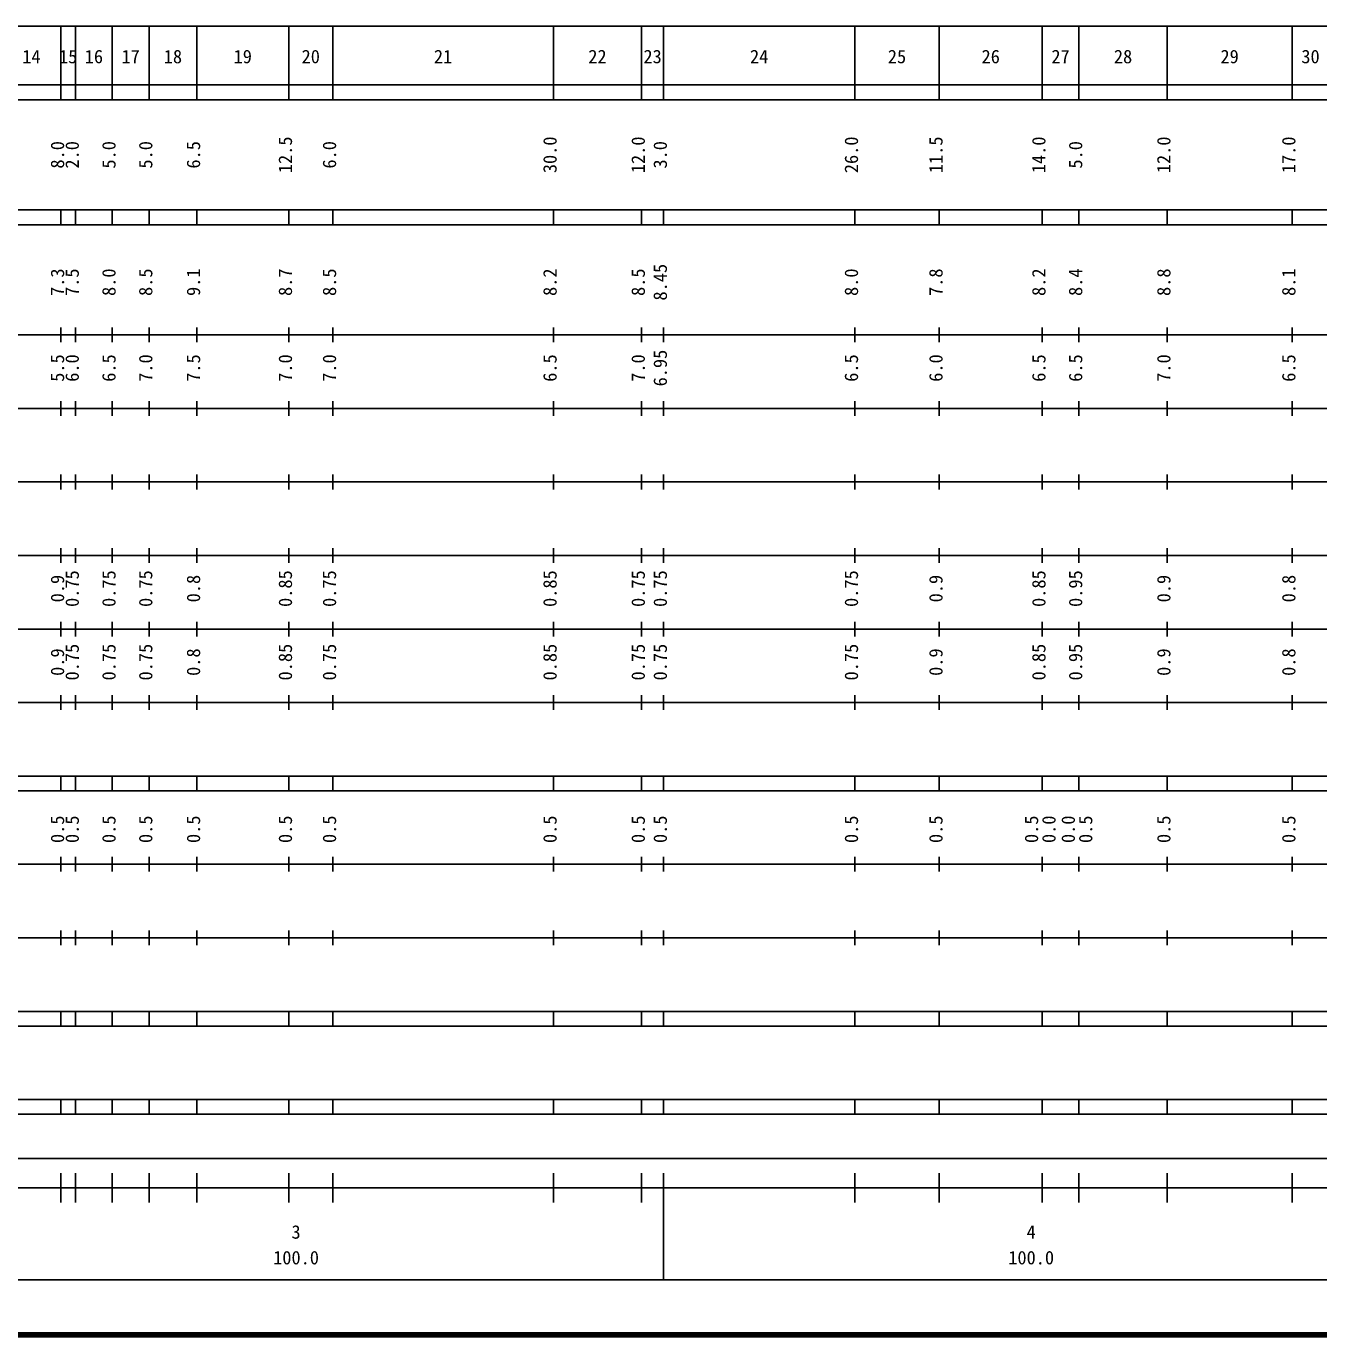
# Model space of a CAD drawing. Units: millimetres on the paper, enlarged 1000 times. Extents: x 40000 to 680000, y 20000 to 380000.
# Drawn here: x 281286 to 457133, y 20000 to 198000 of the extents above; entities that cross this region are included whole.
import ezdxf
from ezdxf.enums import TextEntityAlignment as Align

# ---------------------------------------------------------------- set-up
doc = ezdxf.new("R2010")
doc.units = ezdxf.units.MM
doc.header["$LTSCALE"] = 1000
doc.layers.add('M-TTL', color=2, linetype='Continuous', lineweight=140)
doc.layers.add('M-TTL-BAND', color=7, linetype='Continuous', lineweight=25)
doc.styles.add('ＭＳ ゴシック', font='')
doc.styles.get('ＭＳ ゴシック').set_extended_font_data('MS Gothic')

msp = doc.modelspace()

# ---------------------------------------------------------------- linework, layer by layer
at = {"layer": 'M-TTL'}
msp.add_line((40000, 20000), (680000, 20000), dxfattribs=at)
at = {"layer": 'M-TTL-BAND'}
for p, q in [((68000, 198000), (579000, 198000)), ((286000, 188000), (286000, 198000)), ((288000, 188000), (288000, 198000)), ((293000, 188000), (293000, 198000)), ((298000, 188000), (298000, 198000)), ((304500, 188000), (304500, 198000)), ((317000, 188000), (317000, 198000)), ((323000, 188000), (323000, 198000)), ((353000, 188000), (353000, 198000)), ((365000, 188000), (365000, 198000)), ((368000, 188000), (368000, 198000)), ((394000, 188000), (394000, 198000)), ((405500, 188000), (405500, 198000)), ((419500, 188000), (419500, 198000)), ((424500, 188000), (424500, 198000)), ((436500, 188000), (436500, 198000)), ((453500, 188000), (453500, 198000)), ((40000, 190000), (579000, 190000)), ((40000, 188000), (579000, 188000)), ((40000, 173000), (579000, 173000)), ((286000, 171000), (286000, 173000)), ((288000, 171000), (288000, 173000)), ((293000, 171000), (293000, 173000)), ((298000, 171000), (298000, 173000)), ((304500, 171000), (304500, 173000)), ((317000, 171000), (317000, 173000)), ((323000, 171000), (323000, 173000)), ((353000, 171000), (353000, 173000)), ((365000, 171000), (365000, 173000)), ((368000, 171000), (368000, 173000)), ((394000, 171000), (394000, 173000)), ((405500, 171000), (405500, 173000)), ((419500, 171000), (419500, 173000)), ((424500, 171000), (424500, 173000)), ((436500, 171000), (436500, 173000)), ((453500, 171000), (453500, 173000)), ((40000, 171000), (579000, 171000)), ((286000, 155000), (286000, 157000)), ((288000, 155000), (288000, 157000)), ((293000, 155000), (293000, 157000)), ((298000, 155000), (298000, 157000)), ((304500, 155000), (304500, 157000)), ((317000, 155000), (317000, 157000)), ((323000, 155000), (323000, 157000)), ((353000, 155000), (353000, 157000)), ((365000, 155000), (365000, 157000)), ((368000, 155000), (368000, 157000)), ((394000, 155000), (394000, 157000)), ((405500, 155000), (405500, 157000)), ((419500, 155000), (419500, 157000)), ((424500, 155000), (424500, 157000)), ((436500, 155000), (436500, 157000)), ((453500, 155000), (453500, 157000)), ((40000, 156000), (579000, 156000)), ((46000, 146000), (579000, 146000)), ((286000, 145000), (286000, 147000)), ((288000, 145000), (288000, 147000)), ((293000, 145000), (293000, 147000)), ((298000, 145000), (298000, 147000)), ((304500, 145000), (304500, 147000)), ((317000, 145000), (317000, 147000)), ((323000, 145000), (323000, 147000)), ((353000, 145000), (353000, 147000)), ((365000, 145000), (365000, 147000)), ((368000, 145000), (368000, 147000)), ((394000, 145000), (394000, 147000)), ((405500, 145000), (405500, 147000)), ((419500, 145000), (419500, 147000)), ((424500, 145000), (424500, 147000)), ((436500, 145000), (436500, 147000)), ((453500, 145000), (453500, 147000)), ((52000, 136000), (579000, 136000)), ((286000, 135000), (286000, 137000)), ((288000, 135000), (288000, 137000)), ((293000, 135000), (293000, 137000)), ((298000, 135000), (298000, 137000)), ((304500, 135000), (304500, 137000)), ((317000, 135000), (317000, 137000)), ((323000, 135000), (323000, 137000)), ((353000, 135000), (353000, 137000)), ((365000, 135000), (365000, 137000)), ((368000, 135000), (368000, 137000)), ((394000, 135000), (394000, 137000)), ((405500, 135000), (405500, 137000)), ((419500, 135000), (419500, 137000)), ((424500, 135000), (424500, 137000)), ((436500, 135000), (436500, 137000)), ((453500, 135000), (453500, 137000)), ((286000, 125000), (286000, 127000)), ((288000, 125000), (288000, 127000)), ((293000, 125000), (293000, 127000)), ((298000, 125000), (298000, 127000)), ((304500, 125000), (304500, 127000)), ((317000, 125000), (317000, 127000)), ((323000, 125000), (323000, 127000)), ((353000, 125000), (353000, 127000)), ((365000, 125000), (365000, 127000)), ((368000, 125000), (368000, 127000)), ((394000, 125000), (394000, 127000)), ((405500, 125000), (405500, 127000)), ((419500, 125000), (419500, 127000)), ((424500, 125000), (424500, 127000)), ((436500, 125000), (436500, 127000)), ((453500, 125000), (453500, 127000)), ((46000, 126000), (579000, 126000)), ((52000, 116000), (579000, 116000)), ((286000, 115000), (286000, 117000)), ((288000, 115000), (288000, 117000)), ((293000, 115000), (293000, 117000)), ((298000, 115000), (298000, 117000)), ((304500, 115000), (304500, 117000)), ((317000, 115000), (317000, 117000)), ((323000, 115000), (323000, 117000)), ((353000, 115000), (353000, 117000)), ((365000, 115000), (365000, 117000)), ((368000, 115000), (368000, 117000)), ((394000, 115000), (394000, 117000)), ((405500, 115000), (405500, 117000)), ((419500, 115000), (419500, 117000)), ((424500, 115000), (424500, 117000)), ((436500, 115000), (436500, 117000)), ((453500, 115000), (453500, 117000)), ((286000, 105000), (286000, 107000)), ((288000, 105000), (288000, 107000)), ((293000, 105000), (293000, 107000)), ((298000, 105000), (298000, 107000)), ((304500, 105000), (304500, 107000)), ((317000, 105000), (317000, 107000)), ((323000, 105000), (323000, 107000)), ((353000, 105000), (353000, 107000)), ((365000, 105000), (365000, 107000)), ((368000, 105000), (368000, 107000)), ((394000, 105000), (394000, 107000)), ((405500, 105000), (405500, 107000)), ((419500, 105000), (419500, 107000)), ((424500, 105000), (424500, 107000)), ((436500, 105000), (436500, 107000)), ((453500, 105000), (453500, 107000)), ((46000, 106000), (579000, 106000)), ((40000, 96000), (579000, 96000)), ((286000, 94000), (286000, 96000)), ((288000, 94000), (288000, 96000)), ((293000, 94000), (293000, 96000)), ((298000, 94000), (298000, 96000)), ((304500, 94000), (304500, 96000)), ((317000, 94000), (317000, 96000)), ((323000, 94000), (323000, 96000)), ((353000, 94000), (353000, 96000)), ((365000, 94000), (365000, 96000)), ((368000, 94000), (368000, 96000)), ((394000, 94000), (394000, 96000)), ((405500, 94000), (405500, 96000)), ((419500, 94000), (419500, 96000)), ((424500, 94000), (424500, 96000)), ((436500, 94000), (436500, 96000)), ((453500, 94000), (453500, 96000)), ((40000, 94000), (579000, 94000)), ((49000, 84000), (579000, 84000)), ((286000, 83000), (286000, 85000)), ((288000, 83000), (288000, 85000)), ((293000, 83000), (293000, 85000)), ((298000, 83000), (298000, 85000)), ((304500, 83000), (304500, 85000)), ((317000, 83000), (317000, 85000)), ((323000, 83000), (323000, 85000)), ((353000, 83000), (353000, 85000)), ((365000, 83000), (365000, 85000)), ((368000, 83000), (368000, 85000)), ((394000, 83000), (394000, 85000)), ((405500, 83000), (405500, 85000)), ((419500, 83000), (419500, 85000)), ((424500, 83000), (424500, 85000)), ((436500, 83000), (436500, 85000)), ((453500, 83000), (453500, 85000)), ((286000, 73000), (286000, 75000)), ((288000, 73000), (288000, 75000)), ((293000, 73000), (293000, 75000)), ((298000, 73000), (298000, 75000)), ((304500, 73000), (304500, 75000)), ((317000, 73000), (317000, 75000)), ((323000, 73000), (323000, 75000)), ((353000, 73000), (353000, 75000)), ((365000, 73000), (365000, 75000)), ((368000, 73000), (368000, 75000)), ((394000, 73000), (394000, 75000)), ((405500, 73000), (405500, 75000)), ((419500, 73000), (419500, 75000)), ((424500, 73000), (424500, 75000)), ((436500, 73000), (436500, 75000)), ((453500, 73000), (453500, 75000)), ((40000, 74000), (579000, 74000)), ((40000, 64000), (579000, 64000)), ((286000, 62000), (286000, 64000)), ((288000, 62000), (288000, 64000)), ((293000, 62000), (293000, 64000)), ((298000, 62000), (298000, 64000)), ((304500, 62000), (304500, 64000)), ((317000, 62000), (317000, 64000)), ((323000, 62000), (323000, 64000)), ((353000, 62000), (353000, 64000)), ((365000, 62000), (365000, 64000)), ((368000, 62000), (368000, 64000)), ((394000, 62000), (394000, 64000)), ((405500, 62000), (405500, 64000)), ((419500, 62000), (419500, 64000)), ((424500, 62000), (424500, 64000)), ((436500, 62000), (436500, 64000)), ((453500, 62000), (453500, 64000)), ((40000, 62000), (579000, 62000)), ((40000, 52000), (579000, 52000)), ((286000, 50000), (286000, 52000)), ((288000, 50000), (288000, 52000)), ((293000, 50000), (293000, 52000)), ((298000, 50000), (298000, 52000)), ((304500, 50000), (304500, 52000)), ((317000, 50000), (317000, 52000)), ((323000, 50000), (323000, 52000)), ((353000, 50000), (353000, 52000)), ((365000, 50000), (365000, 52000)), ((368000, 50000), (368000, 52000)), ((394000, 50000), (394000, 52000)), ((405500, 50000), (405500, 52000)), ((419500, 50000), (419500, 52000)), ((424500, 50000), (424500, 52000)), ((436500, 50000), (436500, 52000)), ((453500, 50000), (453500, 52000)), ((40000, 50000), (579000, 50000)), ((71000, 44000), (565000, 44000)), ((286000, 38000), (286000, 42000)), ((288000, 38000), (288000, 42000)), ((293000, 38000), (293000, 42000)), ((298000, 38000), (298000, 42000)), ((304500, 38000), (304500, 42000)), ((317000, 38000), (317000, 42000)), ((323000, 38000), (323000, 42000)), ((353000, 38000), (353000, 42000)), ((365000, 38000), (365000, 42000)), ((368000, 27500), (368000, 42000)), ((394000, 38000), (394000, 42000)), ((405500, 38000), (405500, 42000)), ((419500, 38000), (419500, 42000)), ((424500, 38000), (424500, 42000)), ((436500, 38000), (436500, 42000)), ((453500, 38000), (453500, 42000)), ((40000, 40000), (579000, 40000)), ((68000, 27500), (579000, 27500))]:
    msp.add_line(p, q, dxfattribs=at)

# ---------------------------------------------------------------- texts
at = {"layer": 'M-TTL-BAND', "style": 'ＭＳ ゴシック'}
for s, p in [('14', (282000, 192405)), ('15', (287000, 192405)), ('16', (290500, 192405)), ('17', (295500, 192405)), ('18', (301250, 192405)), ('19', (310750, 192405)), ('20', (320000, 192405)), ('21', (338000, 192405)), ('22', (359000, 192405)), ('23', (366500, 192405)), ('24', (381000, 192405)), ('25', (399750, 192405)), ('26', (412500, 192405)), ('27', (422000, 192405)), ('28', (430500, 192405)), ('29', (445000, 192405)), ('30', (456000, 192405)), ('3', (318000, 32523)), ('4', (418000, 32523)), ('100.0', (318000, 29033)), ('100.0', (418000, 29033))]:
    msp.add_text(s, height=1833, dxfattribs=at).set_placement(p, align=Align.BOTTOM_CENTER)
for s, p in [('8.0', (287000, 180500)), ('2.0', (289000, 180500)), ('5.0', (294000, 180500)), ('5.0', (299000, 180500)), ('6.5', (305500, 180500)), ('12.5', (318000, 180500)), ('6.0', (324000, 180500)), ('30.0', (354000, 180500)), ('12.0', (366000, 180500)), ('3.0', (369000, 180500)), ('26.0', (395000, 180500)), ('11.5', (406500, 180500)), ('14.0', (420500, 180500)), ('5.0', (425500, 180500)), ('12.0', (437500, 180500)), ('17.0', (454500, 180500)), ('7.3', (287000, 163174)), ('7.5', (289000, 163174)), ('8.0', (294000, 163174)), ('8.5', (299000, 163174)), ('9.1', (305500, 163174)), ('8.7', (318000, 163174)), ('8.5', (324000, 163174)), ('8.2', (354000, 163174)), ('8.5', (366000, 163174)), ('8.45', (369000, 163174)), ('8.0', (395000, 163174)), ('7.8', (406500, 163174)), ('8.2', (420500, 163174)), ('8.4', (425500, 163174)), ('8.8', (437500, 163174)), ('8.1', (454500, 163174)), ('5.5', (287000, 151500)), ('6.0', (289000, 151500)), ('6.5', (294000, 151500)), ('7.0', (299000, 151500)), ('7.5', (305500, 151500)), ('7.0', (318000, 151500)), ('7.0', (324000, 151500)), ('6.5', (354000, 151500)), ('7.0', (366000, 151500)), ('6.95', (369000, 151500)), ('6.5', (395000, 151500)), ('6.0', (406500, 151500)), ('6.5', (420500, 151500)), ('6.5', (425500, 151500)), ('7.0', (437500, 151500)), ('6.5', (454500, 151500)), ('0.9', (287000, 121500)), ('0.75', (289000, 121500)), ('0.75', (294000, 121500)), ('0.75', (299000, 121500)), ('0.8', (305500, 121500)), ('0.85', (318000, 121500)), ('0.75', (324000, 121500)), ('0.85', (354000, 121500)), ('0.75', (366000, 121500)), ('0.75', (369000, 121500)), ('0.75', (395000, 121500)), ('0.9', (406500, 121500)), ('0.85', (420500, 121500)), ('0.95', (425500, 121500)), ('0.9', (437500, 121500)), ('0.8', (454500, 121500)), ('0.9', (287000, 111500)), ('0.75', (289000, 111500)), ('0.75', (294000, 111500)), ('0.75', (299000, 111500)), ('0.8', (305500, 111500)), ('0.85', (318000, 111500)), ('0.75', (324000, 111500)), ('0.85', (354000, 111500)), ('0.75', (366000, 111500)), ('0.75', (369000, 111500)), ('0.75', (395000, 111500)), ('0.9', (406500, 111500)), ('0.85', (420500, 111500)), ('0.95', (425500, 111500)), ('0.9', (437500, 111500)), ('0.8', (454500, 111500)), ('0.5', (287000, 88764)), ('0.5', (289000, 88764)), ('0.5', (294000, 88764)), ('0.5', (299000, 88764)), ('0.5', (305500, 88764)), ('0.5', (318000, 88764)), ('0.5', (324000, 88764)), ('0.5', (354000, 88764)), ('0.5', (366000, 88764)), ('0.5', (369000, 88764)), ('0.5', (395000, 88764)), ('0.5', (406500, 88764)), ('0.5', (419500, 88764)), ('0.0', (421870, 88764)), ('0.0', (424500, 88764)), ('0.5', (426870, 88764)), ('0.5', (437500, 88764)), ('0.5', (454500, 88764))]:
    msp.add_text(s, height=1833, rotation=90, dxfattribs=at).set_placement(p, align=Align.BOTTOM_CENTER)

doc.saveas('drawing.dxf')
